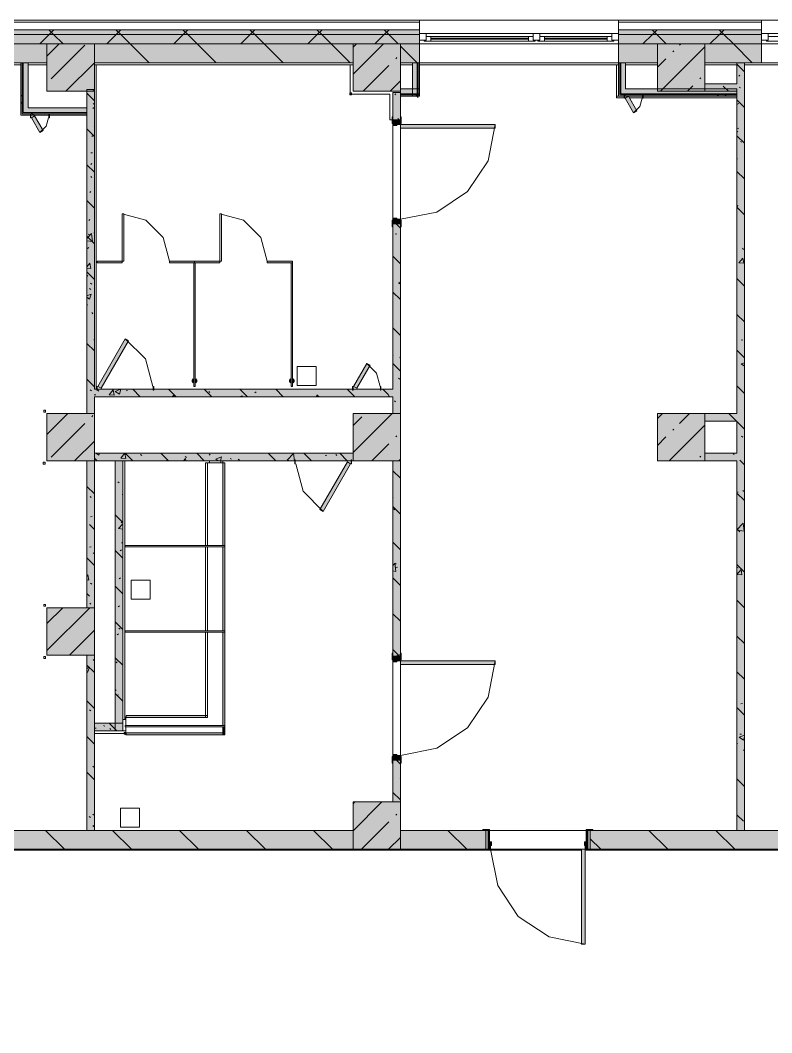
# Model space of a CAD drawing. Header units: millimetres. Extents: x -3817 to 677485, y -22715 to 103890.
# Drawn here: x 10272.6 to 10335, y -19472.7 to -19388.5 of the extents above; entities that cross this region are included whole.
import ezdxf

# ---------------------------------------------------------------- set-up
doc = ezdxf.new("R2010")
doc.units = ezdxf.units.MM
doc.layers.add('PDF _Геометрия', color=7, linetype='Continuous', true_color=0x1d1d1d)
doc.layers.add('PDF _Сплошная заливка', color=7, linetype='Continuous', true_color=0xffffff)

msp = doc.modelspace()

# ---------------------------------------------------------------- hatches: boundary and pattern name
at = {"layer": 'PDF _Сплошная заливка', "transparency": 33554559}
h = msp.add_hatch(color=256, dxfattribs=at)
h.paths.add_polyline_path([(10427.877, -19389.707), (10454.695, -19389.707), (10454.695, -19389.314), (10353.832, -19389.314), (10353.832, -19389.707), (10398.663, -19389.707)], flags=0)
h.paths.add_polyline_path([(10334.148, -19389.707), (10334.148, -19389.314), (10322.259, -19389.314), (10322.259, -19389.707), (10325.629, -19389.707)], flags=0)
h.paths.add_polyline_path([(10245.292, -19389.707), (10256.277, -19389.707), (10256.277, -19389.314), (10242.104, -19389.314), (10242.104, -19389.707)], flags=0)
h.paths.add_polyline_path([(10226.514, -19389.707), (10235.018, -19389.707), (10235.018, -19389.314), (10226.514, -19389.314)], flags=0)
h.paths.add_polyline_path([(10267.202, -19389.707), (10305.724, -19389.707), (10305.724, -19389.314), (10263.363, -19389.314), (10263.363, -19389.707)], flags=0)
h.paths.add_polyline_path([(10171.24, -19389.707), (10171.24, -19389.314), (10161.397, -19389.314), (10161.397, -19389.707), (10164.955, -19389.707)], flags=0)
h.paths.add_polyline_path([(10154.311, -19389.707), (10154.311, -19389.314), (10145.259, -19389.314), (10145.259, -19389.707), (10150.348, -19389.707)], flags=0)
h.paths.add_polyline_path([(10192.499, -19389.707), (10201.79, -19389.707), (10201.79, -19389.314), (10192.499, -19389.314)], flags=0)
h.paths.add_polyline_path([(10095.235, -19389.707), (10105.103, -19389.707), (10105.103, -19389.314), (10095.235, -19389.314)], flags=0)
h.paths.add_polyline_path([(10070.827, -19389.707), (10070.827, -19389.314), (10051.953, -19389.314), (10051.953, -19389.707), (10062.707, -19389.707)], flags=0)
h.paths.add_polyline_path([(10112.19, -19389.707), (10120.85, -19389.707), (10120.85, -19389.314), (10112.19, -19389.314)], flags=0)
h = msp.add_hatch(color=256, dxfattribs=at)
h.paths.add_polyline_path([(10453.907, -19390.495), (10453.907, -19389.707), (10353.832, -19389.707), (10353.832, -19390.495), (10427.877, -19390.495)], flags=0)
h.paths.add_polyline_path([(10267.202, -19390.495), (10305.724, -19390.495), (10305.724, -19389.707), (10263.363, -19389.707), (10263.363, -19390.495)], flags=0)
h.paths.add_polyline_path([(10334.148, -19390.495), (10334.148, -19389.707), (10322.259, -19389.707), (10322.259, -19390.495), (10329.424, -19390.495)], flags=0)
h.paths.add_polyline_path([(10242.104, -19390.495), (10256.277, -19390.495), (10256.277, -19389.707), (10242.104, -19389.707)], flags=0)
h.paths.add_polyline_path([(10235.018, -19390.495), (10235.018, -19389.707), (10226.514, -19389.707), (10226.514, -19390.495), (10232.618, -19390.495)], flags=0)
h.paths.add_polyline_path([(10194.168, -19390.495), (10201.79, -19390.495), (10201.79, -19389.707), (10192.499, -19389.707), (10192.499, -19390.495)], flags=0)
h.paths.add_polyline_path([(10145.259, -19390.495), (10154.311, -19390.495), (10154.311, -19389.707), (10145.259, -19389.707)], flags=0)
h.paths.add_polyline_path([(10120.85, -19390.495), (10120.85, -19389.707), (10112.19, -19389.707), (10112.19, -19390.495), (10117.737, -19390.495)], flags=0)
h.paths.add_polyline_path([(10161.397, -19390.495), (10171.24, -19390.495), (10171.24, -19389.707), (10161.397, -19389.707)], flags=0)
h.paths.add_polyline_path([(10105.103, -19390.495), (10105.103, -19389.707), (10095.235, -19389.707), (10095.235, -19390.495)], flags=0)
h.paths.add_polyline_path([(10070.827, -19390.495), (10070.827, -19389.707), (10052.347, -19389.707), (10052.347, -19390.495), (10062.707, -19390.495)], flags=0)
h = msp.add_hatch(color=256, dxfattribs=at)
h.paths.add_polyline_path([(10322.259, -19392.069), (10325.487, -19392.069), (10325.487, -19390.495), (10322.259, -19390.495), (10322.259, -19390.664)], flags=0)
h.paths.add_polyline_path([(10332.101, -19392.069), (10334.148, -19392.069), (10334.148, -19390.495), (10329.424, -19390.495), (10329.424, -19392.069)], flags=0)
h.paths.add_polyline_path([(10384.146, -19392.069), (10384.146, -19390.495), (10360.131, -19390.495), (10360.131, -19392.069), (10384.056, -19392.069)], flags=0)
h.paths.add_polyline_path([(10353.832, -19392.069), (10356.194, -19392.069), (10356.194, -19390.495), (10353.832, -19390.495), (10353.832, -19390.664)], flags=0)
h.paths.add_polyline_path([(10274.506, -19392.069), (10274.78, -19392.069), (10274.78, -19390.495), (10263.363, -19390.495), (10263.363, -19392.069), (10267.202, -19392.069)], flags=0)
h.paths.add_polyline_path([(10278.717, -19392.069), (10300.212, -19392.069), (10300.212, -19390.495), (10278.717, -19390.495), (10278.717, -19390.664)], flags=0)
h.paths.add_polyline_path([(10235.018, -19392.069), (10235.018, -19390.495), (10226.357, -19390.495), (10226.357, -19392.069), (10228.756, -19392.069)], flags=0)
h.paths.add_polyline_path([(10304.149, -19392.069), (10305.724, -19392.069), (10305.724, -19390.495), (10304.149, -19390.495), (10304.149, -19390.664)], flags=0)
h.paths.add_polyline_path([(10246.828, -19392.069), (10256.277, -19392.069), (10256.277, -19390.495), (10246.828, -19390.495), (10246.828, -19390.664)], flags=0)
h.paths.add_polyline_path([(10120.85, -19392.069), (10120.85, -19390.495), (10117.737, -19390.495), (10117.737, -19392.069)], flags=0)
h.paths.add_polyline_path([(10145.259, -19392.069), (10154.311, -19392.069), (10154.311, -19390.495), (10145.259, -19390.495), (10145.259, -19390.664)], flags=0)
h.paths.add_polyline_path([(10164.955, -19392.069), (10171.24, -19392.069), (10171.24, -19390.495), (10161.397, -19390.495), (10161.397, -19392.069)], flags=0)
h.paths.add_polyline_path([(10192.499, -19392.069), (10201.948, -19392.069), (10201.948, -19390.495), (10192.499, -19390.495), (10192.499, -19390.664)], flags=0)
for points in [[(10303.719, -19394.432), (10304.149, -19394.432), (10304.149, -19390.495), (10300.212, -19390.495), (10300.212, -19394.432)], [(10329.281, -19394.432), (10329.424, -19394.432), (10329.424, -19390.495), (10325.487, -19390.495), (10325.487, -19394.432), (10325.629, -19394.432)], [(10272.62, -19396.302), (10272.718, -19396.203), (10272.718, -19392.069), (10272.62, -19392.069), (10272.62, -19395.809)], [(10322.259, -19394.727), (10322.357, -19394.628), (10322.357, -19392.069), (10322.259, -19392.069), (10322.259, -19394.235)], [(10332.101, -19455.847), (10332.731, -19455.847), (10332.731, -19392.069), (10332.101, -19392.069), (10332.101, -19443.492)], [(10332.101, -19394.825), (10332.101, -19394.727), (10322.357, -19394.727), (10322.259, -19394.825), (10329.281, -19394.825)], [(10332.101, -19394.727), (10332.101, -19394.628), (10322.455, -19394.628), (10322.357, -19394.727), (10329.281, -19394.727)], [(10278.087, -19396.4), (10278.087, -19396.302), (10272.718, -19396.302), (10272.62, -19396.4), (10274.506, -19396.4)], [(10278.087, -19396.302), (10278.087, -19396.203), (10272.816, -19396.203), (10272.718, -19396.302), (10274.506, -19396.302)], [(10281.809, -19419.824), (10303.519, -19419.824), (10303.519, -19419.194), (10278.717, -19419.194), (10278.717, -19419.824), (10278.922, -19419.824)], [(10296.416, -19425.139), (10300.212, -19425.139), (10300.212, -19424.509), (10278.717, -19424.509), (10278.717, -19425.139), (10281.809, -19425.139)], [(10278.087, -19455.847), (10278.717, -19455.847), (10278.717, -19441.28), (10278.087, -19441.28), (10278.087, -19443.492)]]:
    msp.add_hatch(color=256, dxfattribs=at).paths.add_polyline_path(points)
at = {"layer": 'PDF _Сплошная заливка', "true_color": 0xe7e7e7, "transparency": 33554559}
for points in [[(10332.101, -19394.628), (10332.101, -19394.235), (10322.455, -19394.235), (10322.455, -19394.628), (10329.281, -19394.628)], [(10278.087, -19396.203), (10278.087, -19395.809), (10272.816, -19395.809), (10272.816, -19396.203), (10274.506, -19396.203)]]:
    msp.add_hatch(color=254, dxfattribs=at).paths.add_polyline_path(points)
at = {"layer": 'PDF _Сплошная заливка', "transparency": 33554559}
h = msp.add_hatch(color=256, dxfattribs=at)
h.paths.add_polyline_path([(10278.717, -19437.343), (10278.686, -19425.139), (10278.087, -19425.139), (10278.087, -19437.343)], flags=0)
h.paths.add_polyline_path([(10278.087, -19421.202), (10278.717, -19421.202), (10278.717, -19394.294), (10278.087, -19394.294), (10278.087, -19417.078)], flags=0)
h = msp.add_hatch(color=256, dxfattribs=at)
h.paths.add_polyline_path([(10303.894, -19453.485), (10304.149, -19453.485), (10304.149, -19450.02), (10303.519, -19450.02), (10303.519, -19453.485)], flags=0)
h.paths.add_polyline_path([(10304.149, -19441.359), (10304.149, -19425.139), (10303.519, -19425.139), (10303.519, -19441.359)], flags=0)
h.paths.add_polyline_path([(10303.628, -19421.202), (10304.149, -19421.202), (10304.149, -19405.455), (10303.519, -19405.455), (10303.519, -19421.202)], flags=0)
h.paths.add_polyline_path([(10303.519, -19396.794), (10304.149, -19396.794), (10304.149, -19394.53), (10303.519, -19394.53), (10303.519, -19396.557)], flags=0)
at = {"layer": 'PDF _Сплошная заливка', "true_color": 0xfbfbfb, "transparency": 33554559}
msp.add_hatch(color=7, dxfattribs=at).paths.add_polyline_path([(10304.149, -19396.99), (10304.149, -19396.794), (10303.519, -19396.794), (10303.519, -19396.99), (10303.719, -19396.99)])
at = {"layer": 'PDF _Сплошная заливка', "true_color": 0xe2e2e2, "transparency": 33554559}
for points in [[(10311.022, -19397.502), (10312.023, -19397.502), (10312.023, -19397.187), (10304.149, -19397.187), (10304.149, -19397.502)], [(10311.022, -19442.067), (10312.023, -19442.067), (10312.023, -19441.753), (10304.149, -19441.753), (10304.149, -19442.067)]]:
    msp.add_hatch(color=254, dxfattribs=at).paths.add_polyline_path(points)
at = {"layer": 'PDF _Сплошная заливка', "transparency": 33554559}
h = msp.add_hatch(color=256, dxfattribs=at)
h.paths.add_polyline_path([(10354.843, -19457.421), (10384.146, -19457.421), (10384.146, -19455.847), (10352.494, -19455.847), (10352.494, -19457.421), (10352.73, -19457.421)], flags=0)
h.paths.add_polyline_path([(10339.896, -19457.421), (10339.896, -19455.847), (10319.896, -19455.847), (10319.896, -19457.421), (10325.629, -19457.421)], flags=0)
h.paths.add_polyline_path([(10300.212, -19457.421), (10300.212, -19455.847), (10246.828, -19455.847), (10246.828, -19457.421), (10296.416, -19457.421)], flags=0)
h.paths.add_polyline_path([(10304.149, -19457.421), (10311.235, -19457.421), (10311.235, -19455.847), (10304.149, -19455.847), (10304.149, -19457.078)], flags=0)

# ---------------------------------------------------------------- linework, layer by layer
at = {"layer": 'PDF _Геометрия', "color": 7, "lineweight": 9}
for points in [[(10305.724, -19390.495), (10305.724, -19388.526), (10263.363, -19388.526)], [(10263.363, -19390.495), (10274.78, -19390.495), (10278.717, -19390.495), (10300.212, -19390.495), (10304.149, -19390.495), (10305.724, -19390.495), (10305.724, -19388.526), (10322.259, -19388.526), (10322.259, -19390.495), (10325.487, -19390.495), (10329.424, -19390.495), (10329.424, -19392.069), (10332.101, -19392.069), (10332.101, -19393.802), (10329.424, -19393.802), (10329.424, -19394.432), (10332.101, -19394.432), (10332.101, -19421.202), (10329.424, -19421.202), (10329.424, -19421.832), (10332.101, -19421.832), (10332.101, -19424.509), (10329.424, -19424.509), (10329.424, -19425.139), (10332.101, -19425.139), (10332.101, -19455.847), (10332.731, -19455.847)], [(10305.724, -19388.684), (10263.363, -19388.684), (10263.363, -19389.707), (10305.724, -19389.707)], [(10282.654, -19388.526), (10278.717, -19388.526), (10282.654, -19388.526)], [(10453.671, -19496.57), (10453.671, -19437.343), (10455.876, -19437.343), (10455.876, -19435.375), (10455.876, -19434.131), (10455.876, -19388.526), (10455.718, -19388.526), (10453.907, -19388.526), (10353.832, -19388.526), (10353.832, -19390.495), (10353.832, -19392.069), (10334.148, -19392.069), (10334.148, -19390.495), (10334.148, -19388.526), (10322.259, -19388.526), (10322.259, -19390.495), (10305.724, -19390.495), (10305.724, -19392.069), (10322.259, -19392.069), (10322.259, -19390.495)], [(10309.739, -19388.526), (10305.802, -19388.526), (10309.739, -19388.526)], [(10334.148, -19388.684), (10322.259, -19388.684)], [(10334.148, -19388.526), (10329.424, -19388.526), (10334.148, -19388.526)], [(10339.896, -19455.847), (10332.731, -19455.847), (10332.731, -19392.069), (10334.148, -19392.069), (10334.148, -19390.495), (10334.148, -19388.526), (10353.832, -19388.526), (10353.832, -19390.495), (10356.194, -19390.495), (10360.131, -19390.495), (10384.146, -19390.495), (10453.907, -19390.495), (10453.907, -19434.131)], [(10305.724, -19389.314), (10263.363, -19389.314)], [(10274.178, -19390.495), (10274.965, -19389.707), (10275.359, -19389.314)], [(10276.124, -19390.495), (10275.337, -19389.707), (10274.943, -19389.314)], [(10279.745, -19390.495), (10280.533, -19389.707), (10280.926, -19389.314)], [(10283.267, -19392.069), (10281.692, -19390.495), (10280.904, -19389.707), (10280.511, -19389.314)], [(10285.313, -19390.495), (10286.1, -19389.707), (10286.494, -19389.314)], [(10288.834, -19392.069), (10287.259, -19390.495), (10286.472, -19389.707), (10286.078, -19389.314)], [(10290.88, -19390.495), (10291.668, -19389.707), (10292.062, -19389.314)], [(10294.402, -19392.069), (10292.827, -19390.495), (10292.04, -19389.707), (10291.646, -19389.314)], [(10296.448, -19390.495), (10297.235, -19389.707), (10297.629, -19389.314)], [(10299.969, -19392.069), (10298.395, -19390.495), (10297.607, -19389.707), (10297.213, -19389.314)], [(10302.016, -19390.495), (10302.803, -19389.707), (10303.197, -19389.314)], [(10303.962, -19390.495), (10303.175, -19389.707), (10302.781, -19389.314)], [(10322.259, -19389.629), (10305.724, -19389.629)], [(10306.669, -19390.258), (10306.669, -19389.865)], [(10306.669, -19390.022), (10314.779, -19390.022)], [(10314.779, -19390.258), (10314.779, -19389.865)], [(10316.117, -19390.258), (10316.117, -19389.865)], [(10316.117, -19390.022), (10321.314, -19390.022)], [(10321.314, -19390.258), (10321.314, -19389.865)], [(10334.148, -19389.314), (10322.259, -19389.314)], [(10334.148, -19389.707), (10322.259, -19389.707)], [(10324.286, -19390.495), (10325.073, -19389.707), (10325.467, -19389.314)], [(10326.232, -19390.495), (10325.445, -19389.707), (10325.051, -19389.314)], [(10329.853, -19390.495), (10330.641, -19389.707), (10331.035, -19389.314)], [(10333.375, -19392.069), (10331.8, -19390.495), (10331.013, -19389.707), (10330.619, -19389.314)], [(10353.832, -19389.629), (10334.148, -19389.629)], [(10274.78, -19391.508), (10275.793, -19390.495)], [(10275.128, -19393.406), (10277.934, -19390.599)], [(10300.212, -19393.016), (10302.733, -19390.495)], [(10300.212, -19390.771), (10300.488, -19390.495)], [(10305.537, -19392.069), (10304.149, -19390.681)], [(10305.724, -19390.18), (10306.275, -19390.18)], [(10315.33, -19390.258), (10306.117, -19390.258)], [(10314.779, -19390.101), (10306.669, -19390.101)], [(10315.172, -19390.18), (10315.723, -19390.18)], [(10321.865, -19390.258), (10315.566, -19390.258)], [(10321.314, -19390.101), (10316.117, -19390.101)], [(10321.707, -19390.18), (10322.259, -19390.18)], [(10325.736, -19394.432), (10329.424, -19390.744)], [(10327.323, -19390.599), (10327.428, -19390.495)], [(10334.148, -19390.18), (10334.699, -19390.18)], [(10334.148, -19390.495), (10353.832, -19390.495)], [(10346.903, -19390.258), (10334.542, -19390.258)], [(10303.751, -19391.722), (10303.844, -19391.629)], [(10325.487, -19392.436), (10326.201, -19391.722)], [(10326.762, -19391.161), (10326.855, -19391.067)], [(10272.624, -19392.227), (10263.32, -19392.227)], [(10272.718, -19392.069), (10272.718, -19395.809), (10272.718, -19396.203), (10272.718, -19396.302), (10278.087, -19396.302)], [(10272.816, -19392.069), (10272.816, -19395.809), (10272.816, -19396.203), (10278.087, -19396.203)], [(10274.78, -19392.227), (10273.21, -19392.227)], [(10276.347, -19394.432), (10278.717, -19392.061)], [(10300.212, -19392.227), (10300.055, -19392.227), (10299.968, -19392.227), (10278.717, -19392.227)], [(10301.041, -19394.432), (10303.19, -19392.283)], [(10305.133, -19392.227), (10304.149, -19392.227)], [(10305.527, -19394.825), (10305.527, -19392.069)], [(10305.625, -19394.825), (10305.625, -19392.069)], [(10322.266, -19392.227), (10305.724, -19392.227)], [(10322.357, -19392.069), (10322.357, -19394.235), (10322.357, -19394.628), (10322.357, -19394.727), (10332.101, -19394.727)], [(10322.455, -19392.069), (10322.455, -19394.235), (10322.455, -19394.628), (10332.101, -19394.628)], [(10325.487, -19392.227), (10322.849, -19392.227)], [(10332.101, -19392.227), (10329.424, -19392.227)], [(10332.731, -19392.069), (10332.101, -19392.069)], [(10356.194, -19392.227), (10353.832, -19392.227), (10353.675, -19392.227), (10353.667, -19392.227), (10332.888, -19392.227), (10332.731, -19392.227)], [(10329.007, -19393.406), (10329.1, -19393.312)], [(10303.286, -19394.432), (10304.149, -19393.569)], [(10327.981, -19394.432), (10328.446, -19393.967)], [(10272.62, -19394.837), (10272.718, -19394.738), (10272.816, -19394.64)], [(10303.519, -19405.691), (10303.519, -19419.194), (10283.646, -19419.194), (10278.922, -19419.194), (10278.717, -19419.194), (10278.717, -19394.294), (10278.087, -19394.294), (10278.087, -19421.202)], [(10278.592, -19394.432), (10278.717, -19394.306)], [(10304.149, -19396.557), (10304.149, -19394.53), (10303.519, -19394.53), (10303.519, -19396.557)], [(10304.149, -19394.628), (10305.724, -19394.628)], [(10304.149, -19394.727), (10305.724, -19394.727)], [(10305.509, -19394.825), (10305.411, -19394.727), (10305.312, -19394.628)], [(10305.616, -19394.933), (10305.567, -19394.883), (10305.518, -19394.834)], [(10322.235, -19394.849), (10322.186, -19394.799)], [(10322.739, -19394.825), (10322.838, -19394.727), (10322.936, -19394.628)], [(10330.563, -19394.825), (10330.465, -19394.727), (10330.366, -19394.628)], [(10331.091, -19394.825), (10331.189, -19394.727), (10331.287, -19394.628)], [(10272.816, -19395.538), (10272.718, -19395.44), (10272.62, -19395.341)], [(10273.678, -19396.4), (10273.58, -19396.302), (10273.481, -19396.203)], [(10303.519, -19396.794), (10304.149, -19396.794)], [(10303.519, -19405.14), (10303.519, -19397.109)], [(10304.149, -19397.187), (10304.149, -19405.14)], [(10281.031, -19404.616), (10281.031, -19408.553), (10281.157, -19408.553), (10281.157, -19404.616), (10281.031, -19404.616), (10282.999, -19405.144), (10284.44, -19406.585), (10284.968, -19408.553)], [(10289.14, -19404.616), (10289.14, -19408.553), (10289.266, -19408.553), (10289.266, -19404.616), (10289.14, -19404.616), (10291.108, -19405.144), (10292.549, -19406.585), (10293.077, -19408.553)], [(10304.149, -19405.455), (10303.519, -19405.455)], [(10304.149, -19441.123), (10304.149, -19405.691)], [(10286.921, -19418.332), (10286.85, -19418.428), (10286.85, -19418.548), (10286.921, -19418.645)], [(10286.951, -19418.404), (10286.916, -19418.488), (10286.951, -19418.572)], [(10287.118, -19418.572), (10287.153, -19418.488), (10287.118, -19418.404)], [(10287.148, -19418.645), (10287.219, -19418.548), (10287.219, -19418.428), (10287.148, -19418.332)], [(10295.01, -19418.332), (10294.939, -19418.428), (10294.939, -19418.548), (10295.01, -19418.645)], [(10295.04, -19418.404), (10295.005, -19418.488), (10295.04, -19418.572)], [(10295.208, -19418.572), (10295.242, -19418.488), (10295.208, -19418.404)], [(10295.238, -19418.645), (10295.308, -19418.548), (10295.308, -19418.428), (10295.238, -19418.332)], [(10300.212, -19424.509), (10278.717, -19424.509), (10278.717, -19419.824), (10278.922, -19419.824), (10283.646, -19419.824), (10303.519, -19419.824), (10303.519, -19421.202)], [(10274.78, -19422.938), (10276.516, -19421.202)], [(10275.128, -19424.835), (10277.934, -19422.029)], [(10278.495, -19421.468), (10278.588, -19421.375)], [(10300.212, -19424.446), (10303.455, -19421.202)], [(10300.212, -19422.201), (10300.945, -19421.468)], [(10325.487, -19421.621), (10325.905, -19421.202)], [(10327.323, -19422.029), (10328.15, -19421.202)], [(10326.458, -19425.139), (10329.424, -19422.174)], [(10326.762, -19422.59), (10326.855, -19422.497)], [(10277.069, -19425.139), (10278.717, -19423.491)], [(10301.764, -19425.139), (10303.19, -19423.713)], [(10303.751, -19423.152), (10303.844, -19423.058)], [(10325.487, -19423.866), (10326.201, -19423.152)], [(10278.087, -19441.28), (10278.087, -19455.847), (10246.828, -19455.847), (10246.828, -19425.139), (10245.253, -19425.139), (10245.253, -19467.657)], [(10278.087, -19425.139), (10278.087, -19437.343), (10278.717, -19437.343), (10278.717, -19425.139), (10303.519, -19425.139), (10303.519, -19441.123)], [(10288.118, -19425.297), (10287.961, -19425.297), (10288.118, -19425.297)], [(10288.118, -19425.297), (10288.118, -19432.165)], [(10288.283, -19425.297), (10288.283, -19425.139), (10289.228, -19425.139), (10289.228, -19425.297)], [(10289.394, -19425.297), (10289.551, -19425.297), (10289.394, -19425.297)], [(10289.394, -19432.165), (10289.394, -19425.297)], [(10304.009, -19425.139), (10304.149, -19424.999)], [(10329.007, -19424.835), (10329.1, -19424.742)], [(10288.118, -19432.291), (10288.118, -19439.251)], [(10289.394, -19439.251), (10289.394, -19432.291)], [(10274.78, -19440.898), (10278.334, -19437.343)], [(10274.78, -19438.653), (10276.089, -19437.343)], [(10276.643, -19441.28), (10278.717, -19439.206)], [(10288.118, -19439.377), (10288.118, -19446.477), (10287.961, -19446.477), (10287.961, -19439.377), (10287.961, -19446.312), (10281.351, -19446.312), (10288.126, -19446.312), (10288.126, -19446.469), (10281.351, -19446.469), (10281.351, -19446.312), (10281.351, -19446.414)], [(10289.394, -19447.125), (10289.394, -19439.377)], [(10300.212, -19455.847), (10278.717, -19455.847), (10278.717, -19441.202)], [(10303.519, -19441.359), (10304.149, -19441.359)], [(10303.519, -19449.705), (10303.519, -19441.674)], [(10304.149, -19442.067), (10304.149, -19449.705)], [(10281.323, -19447.579), (10281.079, -19447.579), (10281.079, -19446.634), (10281.323, -19446.634)], [(10289.394, -19447.902), (10289.551, -19447.902), (10289.394, -19447.902), (10289.394, -19447.251)], [(10281.323, -19447.745), (10281.323, -19447.902), (10281.323, -19447.745), (10289.551, -19447.745)], [(10289.551, -19447.745), (10289.551, -19447.902), (10289.551, -19447.745)], [(10304.149, -19450.02), (10303.519, -19450.02)], [(10303.519, -19450.256), (10303.519, -19453.485)], [(10311.022, -19455.847), (10304.149, -19455.847), (10304.149, -19450.256)], [(10300.212, -19455.875), (10302.603, -19453.485)], [(10300.212, -19453.63), (10300.358, -19453.485)], [(10320.133, -19457.421), (10343.596, -19457.421), (10339.896, -19457.421), (10339.896, -19453.485), (10343.833, -19453.485), (10343.833, -19455.784)], [(10303.751, -19454.581), (10303.844, -19454.488)], [(10300.911, -19457.421), (10303.19, -19455.143)], [(10276.24, -19457.421), (10274.665, -19455.847)], [(10278.087, -19455.847), (10278.717, -19455.847)], [(10281.808, -19457.421), (10280.233, -19455.847)], [(10287.375, -19457.421), (10285.801, -19455.847)], [(10292.943, -19457.421), (10291.368, -19455.847)], [(10298.51, -19457.421), (10296.936, -19455.847)], [(10303.156, -19457.421), (10304.149, -19456.428)], [(10309.646, -19457.421), (10308.071, -19455.847)], [(10311.235, -19457.421), (10311.235, -19455.847)], [(10311.55, -19455.847), (10319.582, -19455.847)], [(10319.896, -19455.847), (10319.896, -19457.421)], [(10332.101, -19455.847), (10320.133, -19455.847)], [(10326.348, -19457.421), (10324.774, -19455.847)], [(10331.916, -19457.421), (10330.341, -19455.847)], [(10320.781, -19457.421), (10319.896, -19456.537)], [(10245.253, -19472.382), (10245.253, -19473.956), (10246.828, -19473.956), (10246.828, -19457.421), (10310.999, -19457.421)], [(10319.188, -19457.421), (10311.629, -19457.421)]]:
    msp.add_lwpolyline(points, dxfattribs=at)
for points in [[(10288.953, -19388.526), (10285.016, -19388.526)], [(10295.252, -19388.526), (10291.315, -19388.526)], [(10316.038, -19388.526), (10312.101, -19388.526)], [(10322.337, -19388.526), (10318.4, -19388.526)], [(10306.275, -19389.629), (10306.275, -19390.18), (10305.724, -19390.18), (10305.724, -19389.629)], [(10306.117, -19390.258), (10315.33, -19390.258), (10315.33, -19390.18), (10315.172, -19390.18), (10315.172, -19389.865), (10306.275, -19389.865), (10306.275, -19390.18), (10306.117, -19390.18)], [(10315.723, -19389.629), (10315.723, -19390.18), (10315.172, -19390.18), (10315.172, -19389.629)], [(10315.566, -19390.258), (10321.865, -19390.258), (10321.865, -19390.18), (10321.707, -19390.18), (10321.707, -19389.865), (10315.723, -19389.865), (10315.723, -19390.18), (10315.566, -19390.18)], [(10322.259, -19389.629), (10322.259, -19390.18), (10321.707, -19390.18), (10321.707, -19389.629)], [(10334.699, -19389.629), (10334.699, -19390.18), (10334.148, -19390.18), (10334.148, -19389.629)], [(10334.542, -19390.258), (10346.903, -19390.258), (10346.903, -19390.18), (10346.746, -19390.18), (10346.746, -19389.865), (10334.699, -19389.865), (10334.699, -19390.18), (10334.542, -19390.18)], [(10274.78, -19390.495), (10263.363, -19390.495), (10263.363, -19392.069), (10274.78, -19392.069)], [(10278.717, -19394.432), (10278.717, -19392.069), (10278.717, -19390.495), (10274.78, -19390.495), (10274.78, -19392.069), (10274.78, -19394.432)], [(10300.212, -19390.495), (10278.717, -19390.495), (10278.717, -19392.069), (10300.212, -19392.069)], [(10304.149, -19394.432), (10304.149, -19392.069), (10304.149, -19390.495), (10300.212, -19390.495), (10300.212, -19392.069), (10300.212, -19394.432)], [(10304.149, -19392.069), (10305.724, -19392.069), (10305.724, -19390.495), (10304.149, -19390.495)], [(10325.487, -19390.495), (10322.259, -19390.495), (10322.259, -19392.069), (10325.487, -19392.069)], [(10329.424, -19394.432), (10329.424, -19392.069), (10329.424, -19390.495), (10325.487, -19390.495), (10325.487, -19392.069), (10325.487, -19394.432)], [(10334.148, -19390.495), (10329.424, -19390.495)], [(10272.62, -19395.809), (10272.62, -19396.302), (10272.62, -19396.4), (10278.087, -19396.4), (10278.087, -19395.809), (10273.21, -19395.809), (10273.21, -19392.069), (10272.62, -19392.069)], [(10305.133, -19392.069), (10305.133, -19394.825), (10305.724, -19394.825), (10305.724, -19392.069)], [(10322.259, -19394.235), (10322.259, -19394.727), (10322.259, -19394.825), (10332.101, -19394.825), (10332.101, -19394.235), (10322.849, -19394.235), (10322.849, -19392.069), (10322.259, -19392.069)], [(10305.724, -19394.235), (10304.149, -19394.235), (10304.149, -19394.825), (10305.724, -19394.825)], [(10300.09, -19394.711), (10300.09, -19394.558), (10299.933, -19394.558), (10299.933, -19394.711)], [(10281.031, -19408.553), (10278.961, -19408.553), (10278.961, -19408.679), (10281.031, -19408.679)], [(10287.037, -19408.553), (10284.968, -19408.553), (10284.968, -19408.679), (10287.037, -19408.679)], [(10289.14, -19408.553), (10287.037, -19408.553), (10287.037, -19408.679), (10289.14, -19408.679)], [(10295.18, -19408.553), (10293.077, -19408.553), (10293.077, -19408.679), (10295.18, -19408.679)], [(10287.097, -19418.95), (10287.097, -19408.679), (10286.971, -19408.679), (10286.971, -19418.95)], [(10295.187, -19418.95), (10295.187, -19408.679), (10295.061, -19408.679), (10295.061, -19418.95)], [(10286.937, -19418.586), (10286.896, -19418.488), (10286.937, -19418.39), (10286.896, -19418.488)], [(10286.971, -19418.388), (10286.916, -19418.477), (10286.954, -19418.576), (10286.971, -19418.589)], [(10287.097, -19418.589), (10287.153, -19418.499), (10287.115, -19418.401), (10287.097, -19418.388)], [(10287.132, -19418.39), (10287.173, -19418.488), (10287.132, -19418.586), (10287.173, -19418.488)], [(10295.026, -19418.586), (10294.985, -19418.488), (10295.026, -19418.39), (10294.985, -19418.488)], [(10295.061, -19418.388), (10295.005, -19418.477), (10295.044, -19418.576), (10295.061, -19418.589)], [(10295.187, -19418.589), (10295.242, -19418.499), (10295.204, -19418.401), (10295.187, -19418.388)], [(10295.221, -19418.39), (10295.262, -19418.488), (10295.221, -19418.586), (10295.262, -19418.488)], [(10274.508, -19420.931), (10274.508, -19421.084), (10274.666, -19421.084), (10274.666, -19420.931)], [(10278.717, -19421.202), (10274.78, -19421.202), (10274.78, -19425.139), (10278.717, -19425.139)], [(10304.149, -19421.202), (10300.212, -19421.202), (10300.212, -19425.139), (10304.149, -19425.139)], [(10329.424, -19421.202), (10325.487, -19421.202), (10325.487, -19425.139), (10329.424, -19425.139)], [(10274.63, -19425.411), (10274.63, -19425.257), (10274.473, -19425.257), (10274.473, -19425.411)], [(10280.449, -19425.139), (10280.449, -19447.579), (10281.079, -19447.579), (10281.079, -19425.139)], [(10287.961, -19425.297), (10287.961, -19432.165)], [(10289.551, -19425.297), (10289.551, -19447.902)], [(10289.551, -19432.165), (10281.284, -19432.165), (10281.284, -19432.291), (10289.551, -19432.291)], [(10287.961, -19432.291), (10287.961, -19439.251)], [(10274.508, -19437.072), (10274.508, -19437.225), (10274.666, -19437.225), (10274.666, -19437.072)], [(10278.717, -19437.343), (10274.78, -19437.343), (10274.78, -19441.28), (10278.717, -19441.28)], [(10289.551, -19439.251), (10281.284, -19439.251), (10281.284, -19439.377), (10289.551, -19439.377)], [(10274.516, -19441.552), (10274.67, -19441.552), (10274.67, -19441.394), (10274.516, -19441.394)], [(10281.079, -19446.949), (10278.717, -19446.949), (10278.717, -19447.579), (10281.079, -19447.579)], [(10289.551, -19447.125), (10281.284, -19447.125), (10281.284, -19447.251), (10289.551, -19447.251)], [(10281.351, -19447.701), (10281.197, -19447.701), (10281.197, -19447.859), (10281.351, -19447.859)], [(10289.551, -19447.902), (10281.323, -19447.902)], [(10304.149, -19453.485), (10300.212, -19453.485), (10300.212, -19457.421), (10304.149, -19457.421)]]:
    msp.add_lwpolyline(points, close=True, dxfattribs=at)
at = {"layer": 'PDF _Геометрия', "color": 253, "lineweight": 9, "true_color": 0xaaaaaa}
for points in [[(10303.456, -19396.794), (10303.275, -19396.794), (10303.275, -19394.676), (10299.968, -19394.676), (10299.968, -19392.227), (10278.874, -19392.227), (10278.874, -19419.194), (10303.519, -19419.194)], [(10305.724, -19392.235), (10322.093, -19392.235), (10322.093, -19394.983), (10322.093, -19392.235), (10305.724, -19392.235), (10305.724, -19394.825), (10304.149, -19394.825)], [(10358.494, -19394.432), (10353.667, -19394.432), (10353.667, -19392.227), (10332.731, -19392.227), (10332.731, -19455.847)], [(10332.101, -19455.847), (10332.101, -19425.139), (10325.487, -19425.139), (10325.487, -19421.202), (10332.101, -19421.202), (10332.101, -19394.983), (10323.169, -19394.983), (10332.101, -19394.983)], [(10324.227, -19394.991), (10324.037, -19395.699), (10323.518, -19396.218)], [(10246.828, -19455.847), (10278.087, -19455.847), (10278.087, -19441.28), (10274.78, -19441.28), (10274.78, -19437.343), (10278.087, -19437.343), (10278.087, -19425.139), (10274.78, -19425.139), (10274.78, -19421.202), (10278.087, -19421.202), (10278.087, -19396.4), (10272.623, -19396.4), (10272.623, -19396.298)], [(10274.903, -19396.628), (10274.713, -19397.337), (10274.194, -19397.856)], [(10304.149, -19405.061), (10307.162, -19404.462), (10309.717, -19402.755), (10311.423, -19400.201), (10312.023, -19397.187)], [(10303.519, -19408.274), (10303.519, -19405.691)], [(10304.149, -19405.691), (10304.149, -19441.123)], [(10283.567, -19418.95), (10282.955, -19416.667), (10281.284, -19414.995)], [(10302.448, -19418.95), (10302.153, -19417.848), (10301.346, -19417.041)], [(10281.809, -19425.139), (10281.236, -19425.139), (10281.236, -19446.634), (10281.323, -19446.634), (10281.323, -19446.414), (10281.323, -19447.125)], [(10289.228, -19425.297), (10289.449, -19425.297), (10288.063, -19425.297), (10288.283, -19425.297), (10288.283, -19425.139)], [(10303.519, -19425.139), (10289.386, -19425.139), (10289.386, -19425.297)], [(10295.441, -19425.383), (10296.052, -19427.667), (10297.724, -19429.338)], [(10303.519, -19441.123), (10303.519, -19425.883)], [(10304.149, -19449.626), (10307.162, -19449.027), (10309.717, -19447.32), (10311.423, -19444.766), (10312.023, -19441.753)], [(10281.323, -19447.251), (10281.323, -19447.823), (10281.323, -19447.579)], [(10281.323, -19447.8), (10278.717, -19447.8), (10278.717, -19455.847), (10300.212, -19455.847), (10300.212, -19453.485), (10303.519, -19453.485), (10303.519, -19450.256)], [(10304.149, -19450.256), (10304.149, -19455.847), (10310.999, -19455.847)], [(10320.133, -19455.847), (10325.629, -19455.847)], [(10246.828, -19457.478), (10310.999, -19457.478), (10246.828, -19457.478), (10246.828, -19473.971), (10246.828, -19473.169)], [(10311.629, -19457.421), (10312.228, -19460.435), (10313.935, -19462.989), (10316.49, -19464.696), (10319.503, -19465.295)]]:
    msp.add_lwpolyline(points, dxfattribs=at)
at = {"layer": 'PDF _Геометрия', "color": 8, "lineweight": 9, "true_color": 0x787878}
for points in [[(10332.731, -19392.809), (10332.101, -19392.179)], [(10332.242, -19393.181), (10332.347, -19393.101)], [(10331.385, -19394.432), (10330.965, -19394.011)], [(10332.29, -19394.083), (10332.401, -19394.154)], [(10278.717, -19395.219), (10278.087, -19394.589)], [(10303.667, -19394.724), (10303.772, -19394.643)], [(10278.586, -19395.85), (10278.691, -19395.769)], [(10278.614, -19395.45), (10278.717, -19395.515)], [(10332.731, -19395.777), (10332.101, -19395.147)], [(10332.157, -19395.511), (10332.261, -19395.431)], [(10304.05, -19396.794), (10303.94, -19396.684)], [(10278.717, -19398.19), (10278.087, -19397.56)], [(10278.709, -19397.334), (10278.717, -19397.342)], [(10332.115, -19397.524), (10332.246, -19397.506)], [(10278.501, -19398.18), (10278.606, -19398.1)], [(10332.101, -19397.819), (10332.176, -19397.761)], [(10332.731, -19398.749), (10332.101, -19398.119)], [(10332.403, -19398.6), (10332.514, -19398.671)], [(10278.433, -19399.554), (10278.564, -19399.537)], [(10332.101, -19400.044), (10332.157, -19400.037)], [(10278.717, -19401.158), (10278.087, -19400.528)], [(10278.416, -19400.51), (10278.521, -19400.43)], [(10278.42, -19401.511), (10278.517, -19401.6)], [(10332.731, -19401.716), (10332.101, -19401.087)], [(10278.717, -19404.13), (10278.087, -19403.5)], [(10278.331, -19402.84), (10278.436, -19402.76)], [(10332.101, -19403.957), (10332.165, -19403.932)], [(10332.101, -19404.126), (10332.166, -19403.933)], [(10332.731, -19404.688), (10332.101, -19404.058)], [(10278.246, -19405.17), (10278.351, -19405.09)], [(10304.149, -19405.804), (10303.8, -19405.455)], [(10278.087, -19406.662), (10278.477, -19406.255)], [(10278.717, -19407.097), (10278.087, -19406.468)], [(10278.087, -19406.847), (10278.555, -19406.92)], [(10278.202, -19406.3), (10278.314, -19406.371)], [(10278.555, -19406.92), (10278.478, -19406.255)], [(10278.688, -19406.198), (10278.717, -19406.224)], [(10303.712, -19406.3), (10303.843, -19406.282)], [(10278.161, -19407.501), (10278.266, -19407.42)], [(10332.648, -19407.573), (10332.549, -19407.474)], [(10304.149, -19408.772), (10303.519, -19408.142)], [(10332.681, -19408.724), (10332.263, -19408.687), (10332.6, -19408.285)], [(10332.682, -19408.724), (10332.601, -19408.285)], [(10278.087, -19409.025), (10278.345, -19408.718)], [(10278.087, -19409.127), (10278.426, -19409.157)], [(10278.426, -19409.157), (10278.345, -19408.719)], [(10278.717, -19410.069), (10278.087, -19409.439)], [(10278.087, -19409.822), (10278.18, -19409.75)], [(10332.731, -19410.628), (10332.101, -19409.998)], [(10278.315, -19410.817), (10278.426, -19410.888)], [(10278.399, -19410.375), (10278.497, -19410.464)], [(10304.149, -19410.452), (10303.972, -19410.333), (10304.149, -19410.265)], [(10278.087, -19411.425), (10278.461, -19411.281)], [(10278.087, -19411.547), (10278.319, -19411.704)], [(10278.32, -19411.704), (10278.461, -19411.281)], [(10304.149, -19411.743), (10303.519, -19411.113)], [(10303.529, -19411.354), (10303.519, -19411.301)], [(10303.519, -19411.352), (10303.529, -19411.353)], [(10278.087, -19412.087), (10278.095, -19412.081)], [(10278.087, -19412.192), (10278.181, -19412.179)], [(10278.598, -19412.918), (10278.499, -19412.819)], [(10332.731, -19413.595), (10332.101, -19412.965)], [(10304.149, -19414.711), (10303.519, -19414.081)], [(10278.668, -19415.062), (10278.717, -19415.107)], [(10332.452, -19415.108), (10332.583, -19415.091)], [(10278.717, -19416.009), (10278.087, -19415.379)], [(10332.731, -19416.567), (10332.101, -19415.937)], [(10303.519, -19416.399), (10303.549, -19416.395)], [(10304.149, -19416.588), (10304.082, -19416.582), (10304.149, -19416.502)], [(10332.731, -19417.282), (10332.447, -19417.09), (10332.731, -19416.981)], [(10304.149, -19417.683), (10303.519, -19417.053)], [(10278.717, -19418.976), (10278.087, -19418.347)], [(10303.976, -19418.275), (10304.088, -19418.346)], [(10278.379, -19419.238), (10278.476, -19419.328)], [(10279.093, -19419.353), (10278.935, -19419.194)], [(10280.368, -19419.687), (10279.95, -19419.651), (10280.287, -19419.249)], [(10280.368, -19419.688), (10280.287, -19419.249)], [(10280.794, -19419.598), (10280.446, -19419.363), (10280.886, -19419.194)], [(10280.795, -19419.598), (10280.93, -19419.194)], [(10281.349, -19419.317), (10281.48, -19419.3)], [(10282.533, -19419.824), (10281.903, -19419.194)], [(10285.504, -19419.824), (10284.874, -19419.194)], [(10288.472, -19419.824), (10287.842, -19419.194)], [(10288.22, -19419.374), (10288.318, -19419.463)], [(10291.444, -19419.824), (10290.814, -19419.194)], [(10292.051, -19419.491), (10292.156, -19419.411)], [(10294.412, -19419.824), (10293.782, -19419.194)], [(10300.351, -19419.824), (10299.721, -19419.194)], [(10303.148, -19419.65), (10302.693, -19419.194)], [(10332.731, -19419.535), (10332.101, -19418.905)], [(10278.698, -19419.666), (10278.717, -19419.664), (10278.829, -19419.649)], [(10285.193, -19419.824), (10285.308, -19419.688)], [(10285.333, -19419.824), (10285.308, -19419.688)], [(10290.765, -19419.824), (10290.996, -19419.736)], [(10290.966, -19419.824), (10290.996, -19419.736)], [(10297.156, -19419.755), (10297.287, -19419.737)], [(10297.383, -19419.824), (10297.209, -19419.65)], [(10303.14, -19419.721), (10303.237, -19419.811)], [(10303.742, -19420.244), (10303.643, -19420.145)], [(10332.056, -19421.832), (10331.426, -19421.202)], [(10332.731, -19422.506), (10332.101, -19421.877)], [(10332.477, -19423.096), (10332.588, -19423.167)], [(10278.847, -19424.509), (10279.091, -19424.674)], [(10278.874, -19424.509), (10278.912, -19424.534)], [(10279.091, -19424.674), (10279.147, -19424.509)], [(10281.339, -19424.952), (10280.921, -19424.916), (10281.258, -19424.514)], [(10281.339, -19424.953), (10281.258, -19424.514)], [(10281.908, -19425.139), (10281.278, -19424.509)], [(10284.88, -19425.139), (10284.25, -19424.509)], [(10287.847, -19425.139), (10287.218, -19424.509)], [(10293.787, -19425.139), (10293.157, -19424.509)], [(10295.015, -19425.139), (10294.729, -19425.095), (10295.274, -19424.527)], [(10295.346, -19425.139), (10295.274, -19424.527)], [(10296.759, -19425.139), (10296.129, -19424.509)], [(10299.726, -19425.139), (10299.097, -19424.509)], [(10331.856, -19424.599), (10331.766, -19424.509)], [(10278.94, -19425.139), (10278.717, -19424.916)], [(10282.538, -19424.621), (10282.649, -19424.692)], [(10284.709, -19425.124), (10284.814, -19425.044)], [(10286.123, -19425.139), (10286.279, -19424.953)], [(10286.274, -19424.779), (10286.386, -19424.849)], [(10286.313, -19425.139), (10286.279, -19424.953)], [(10288.245, -19424.676), (10288.35, -19424.596)], [(10289.009, -19425.139), (10288.803, -19425), (10289.293, -19424.811)], [(10289.183, -19425.139), (10289.293, -19424.812)], [(10290.011, -19424.936), (10290.122, -19425.007)], [(10290.774, -19425.094), (10290.675, -19424.995)], [(10293.747, -19425.094), (10293.818, -19425.139)], [(10297.894, -19424.694), (10298.025, -19424.677)], [(10298.769, -19424.599), (10298.866, -19424.688)], [(10332.731, -19425.474), (10332.351, -19425.094)], [(10304.149, -19426.59), (10303.519, -19425.96)], [(10280.776, -19426.975), (10280.677, -19426.876)], [(10278.717, -19427.887), (10278.087, -19427.258)], [(10281.03, -19427.947), (10281.079, -19427.91)], [(10332.101, -19427.746), (10332.2, -19427.733)], [(10332.731, -19428.446), (10332.101, -19427.816)], [(10332.59, -19427.613), (10332.701, -19427.684)], [(10278.358, -19428.102), (10278.455, -19428.191)], [(10303.519, -19428.195), (10303.531, -19428.19)], [(10303.519, -19428.225), (10303.531, -19428.191)], [(10304.149, -19429.562), (10303.519, -19428.932)], [(10303.565, -19429.126), (10303.676, -19429.197)], [(10278.717, -19430.855), (10278.301, -19430.44)], [(10278.404, -19429.778), (10278.535, -19429.761)], [(10281.079, -19430.25), (10280.449, -19429.62)], [(10281.079, -19430.811), (10280.716, -19430.755), (10281.079, -19430.377)], [(10280.945, -19430.278), (10281.05, -19430.197)], [(10332.101, -19430.867), (10332.626, -19430.32)], [(10332.704, -19430.985), (10332.627, -19430.32)], [(10332.351, -19431.034), (10332.101, -19430.784)], [(10332.101, -19430.891), (10332.704, -19430.984)], [(10280.966, -19431.959), (10281.079, -19431.945)], [(10304.149, -19432.53), (10303.519, -19431.9)], [(10278.315, -19432.308), (10278.446, -19432.291)], [(10278.626, -19432.789), (10278.717, -19432.872)], [(10281.079, -19433.218), (10280.449, -19432.588)], [(10280.86, -19432.608), (10280.965, -19432.527)], [(10278.717, -19433.827), (10278.087, -19433.197)], [(10303.519, -19433.822), (10303.673, -19433.662)], [(10303.75, -19434.328), (10303.673, -19433.663)], [(10303.678, -19433.643), (10303.789, -19433.714)], [(10332.731, -19434.385), (10332.101, -19433.756)], [(10278.087, -19434.716), (10278.18, -19434.605)], [(10278.261, -19435.044), (10278.18, -19434.605)], [(10303.519, -19434.291), (10303.75, -19434.327)], [(10303.756, -19433.996), (10303.887, -19433.979)], [(10332.101, -19433.97), (10332.206, -19434.037)], [(10332.101, -19434.571), (10332.436, -19434.171)], [(10332.101, -19434.574), (10332.517, -19434.61)], [(10332.517, -19434.611), (10332.436, -19434.172)], [(10278.087, -19435.028), (10278.261, -19435.044)], [(10278.389, -19435.314), (10278.501, -19435.384)], [(10280.775, -19434.938), (10280.88, -19434.858)], [(10304.149, -19435.501), (10303.519, -19434.871)], [(10332.718, -19435.22), (10332.731, -19435.218)], [(10278.301, -19436.379), (10278.087, -19436.165)], [(10281.079, -19436.189), (10280.449, -19435.559)], [(10278.337, -19436.966), (10278.435, -19437.055)], [(10332.731, -19437.353), (10332.101, -19436.723)], [(10280.69, -19437.268), (10280.795, -19437.188)], [(10304.149, -19438.469), (10303.519, -19437.839)], [(10281.079, -19439.157), (10280.449, -19438.527)], [(10280.605, -19439.598), (10280.71, -19439.518)], [(10280.763, -19439.048), (10280.874, -19439.119)], [(10332.731, -19440.325), (10332.101, -19439.695)], [(10304.067, -19441.359), (10303.519, -19440.811)], [(10303.828, -19441.359), (10303.812, -19441.348), (10304.149, -19441.219)], [(10278.717, -19442.734), (10278.087, -19442.104)], [(10278.606, -19441.653), (10278.703, -19441.742)], [(10281.079, -19442.129), (10280.449, -19441.499)], [(10280.52, -19441.928), (10280.624, -19441.848)], [(10278.087, -19442.379), (10278.302, -19442.297)], [(10278.087, -19442.412), (10278.152, -19442.403)], [(10278.087, -19442.67), (10278.16, -19442.72)], [(10278.16, -19442.72), (10278.302, -19442.297)], [(10332.731, -19443.293), (10332.101, -19442.663)], [(10280.449, -19444.247), (10280.539, -19444.178)], [(10281.079, -19445.097), (10280.479, -19444.497)], [(10280.583, -19444.602), (10280.714, -19444.584)], [(10278.717, -19445.706), (10278.087, -19445.076)], [(10332.424, -19445.332), (10332.555, -19445.315)], [(10278.087, -19446.234), (10278.118, -19446.254)], [(10278.317, -19445.83), (10278.414, -19445.919)], [(10332.731, -19446.264), (10332.101, -19445.635)], [(10279.483, -19447.123), (10279.594, -19447.194)], [(10279.96, -19446.949), (10280.59, -19447.579), (10280.449, -19447.438)], [(10280.449, -19446.512), (10280.454, -19446.508)], [(10278.717, -19448.674), (10278.087, -19448.044)], [(10278.742, -19447.362), (10278.873, -19447.345)], [(10279.994, -19447.367), (10280.091, -19447.456)], [(10332.636, -19448.341), (10332.288, -19448.106), (10332.731, -19447.936)], [(10332.335, -19447.862), (10332.466, -19447.845)], [(10332.636, -19448.341), (10332.731, -19448.06)], [(10332.153, -19448.654), (10332.101, -19448.602)], [(10332.731, -19449.232), (10332.648, -19449.149)], [(10278.585, -19450.517), (10278.683, -19450.606)], [(10304.149, -19450.348), (10303.821, -19450.02)], [(10278.717, -19451.645), (10278.087, -19451.016)], [(10304.11, -19451.578), (10304.149, -19451.573)], [(10332.731, -19452.204), (10332.101, -19451.574)], [(10332.664, -19452.109), (10332.731, -19452.152)], [(10304.149, -19453.32), (10303.519, -19452.69)], [(10278.103, -19454), (10278.087, -19453.983)], [(10278.296, -19454.693), (10278.393, -19454.782)], [(10278.717, -19454.613), (10278.598, -19454.495)], [(10332.648, -19455.089), (10332.101, -19454.542)], [(10278.717, -19455.545), (10278.584, -19455.455), (10278.717, -19455.404)]]:
    msp.add_lwpolyline(points, dxfattribs=at)
at = {"layer": 'PDF _Геометрия', "color": 253, "lineweight": 9, "true_color": 0xaaaaaa}
for points in [[(10322.093, -19394.983), (10322.823, -19394.983)], [(10322.77, -19394.676), (10322.731, -19394.676), (10322.731, -19394.991), (10322.77, -19394.991)], [(10323.518, -19396.218), (10323.791, -19396.06), (10323.083, -19394.833), (10322.81, -19394.991)], [(10324.266, -19394.676), (10324.266, -19394.991), (10324.306, -19394.991), (10324.306, -19394.676)], [(10273.446, -19396.313), (10273.407, -19396.313), (10273.407, -19396.628), (10273.446, -19396.628)], [(10274.194, -19397.856), (10274.467, -19397.698), (10273.758, -19396.471), (10273.486, -19396.628)], [(10274.942, -19396.313), (10274.942, -19396.628), (10274.982, -19396.628), (10274.982, -19396.313)], [(10303.456, -19397.109), (10303.519, -19397.109), (10303.519, -19396.557), (10303.456, -19396.557)], [(10303.519, -19396.99), (10304.149, -19396.99), (10304.149, -19396.794), (10303.519, -19396.794)], [(10304.149, -19397.109), (10304.212, -19397.109), (10304.212, -19396.557), (10304.149, -19396.557)], [(10304.149, -19397.187), (10304.149, -19396.99), (10303.519, -19396.99), (10303.519, -19397.266), (10303.834, -19397.266), (10303.834, -19397.187)], [(10303.519, -19397.109), (10303.527, -19397.109), (10303.527, -19396.99), (10303.519, -19396.99)], [(10304.141, -19397.109), (10304.149, -19397.109), (10304.149, -19396.99), (10304.141, -19396.99)], [(10312.023, -19397.187), (10304.149, -19397.187), (10304.149, -19397.502), (10312.023, -19397.502)], [(10304.149, -19397.187), (10304.149, -19405.14)], [(10303.456, -19405.14), (10303.456, -19405.691), (10303.519, -19405.691), (10303.519, -19405.14)], [(10304.149, -19405.061), (10303.834, -19405.061), (10303.834, -19404.982), (10303.519, -19404.982), (10303.519, -19405.258), (10304.149, -19405.258)], [(10303.519, -19405.14), (10303.519, -19405.258), (10303.527, -19405.258), (10303.527, -19405.14)], [(10304.141, -19405.14), (10304.141, -19405.258), (10304.149, -19405.258), (10304.149, -19405.14)], [(10304.149, -19405.14), (10304.149, -19405.691), (10304.212, -19405.691), (10304.212, -19405.14)], [(10303.519, -19405.258), (10303.519, -19405.455), (10304.149, -19405.455), (10304.149, -19405.258)], [(10281.284, -19414.995), (10279, -19418.95), (10279.273, -19419.108), (10281.556, -19415.153)], [(10297.141, -19417.306), (10297.141, -19418.88), (10295.567, -19418.88), (10295.567, -19417.306)], [(10301.346, -19417.041), (10300.244, -19418.95), (10300.516, -19419.108), (10301.619, -19417.199)], [(10278.961, -19419.265), (10278.961, -19418.95), (10278.922, -19418.95), (10278.922, -19419.265)], [(10283.606, -19419.265), (10283.646, -19419.265), (10283.646, -19418.95), (10283.606, -19418.95)], [(10300.204, -19419.265), (10300.204, -19418.95), (10300.165, -19418.95), (10300.165, -19419.265)], [(10302.488, -19419.265), (10302.527, -19419.265), (10302.527, -19418.95), (10302.488, -19418.95)], [(10295.401, -19425.068), (10295.362, -19425.068), (10295.362, -19425.383), (10295.401, -19425.383)], [(10297.724, -19429.338), (10300.007, -19425.383), (10299.735, -19425.226), (10297.451, -19429.181)], [(10300.047, -19425.068), (10300.047, -19425.383), (10300.086, -19425.383), (10300.086, -19425.068)], [(10281.774, -19435.059), (10283.349, -19435.059), (10283.349, -19436.633), (10281.774, -19436.633)], [(10303.456, -19441.674), (10303.519, -19441.674), (10303.519, -19441.123), (10303.456, -19441.123)], [(10303.519, -19441.556), (10304.149, -19441.556), (10304.149, -19441.359), (10303.519, -19441.359)], [(10304.149, -19441.674), (10304.212, -19441.674), (10304.212, -19441.123), (10304.149, -19441.123)], [(10304.149, -19441.753), (10304.149, -19441.556), (10303.519, -19441.556), (10303.519, -19441.831), (10303.834, -19441.831), (10303.834, -19441.753)], [(10303.519, -19441.674), (10303.527, -19441.674), (10303.527, -19441.556), (10303.519, -19441.556)], [(10304.141, -19441.674), (10304.149, -19441.674), (10304.149, -19441.556), (10304.141, -19441.556)], [(10312.023, -19441.753), (10304.149, -19441.753), (10304.149, -19442.067), (10312.023, -19442.067)], [(10304.149, -19449.705), (10304.149, -19442.067)], [(10303.456, -19449.705), (10303.456, -19450.256), (10303.519, -19450.256), (10303.519, -19449.705)], [(10304.149, -19449.626), (10303.834, -19449.626), (10303.834, -19449.548), (10303.519, -19449.548), (10303.519, -19449.823), (10304.149, -19449.823)], [(10303.519, -19449.705), (10303.519, -19449.823), (10303.527, -19449.823), (10303.527, -19449.705)], [(10304.141, -19449.705), (10304.141, -19449.823), (10304.149, -19449.823), (10304.149, -19449.705)], [(10304.149, -19449.705), (10304.149, -19450.256), (10304.212, -19450.256), (10304.212, -19449.705)], [(10303.519, -19449.823), (10303.519, -19450.02), (10304.149, -19450.02), (10304.149, -19449.823)], [(10282.457, -19454.004), (10282.457, -19455.579), (10280.882, -19455.579), (10280.882, -19454.004)], [(10311.55, -19455.784), (10310.999, -19455.784), (10310.999, -19455.847), (10311.55, -19455.847)], [(10311.432, -19455.847), (10311.235, -19455.847), (10311.235, -19457.421), (10311.432, -19457.421)], [(10311.55, -19455.847), (10311.432, -19455.847), (10311.432, -19456.792), (10311.55, -19456.792)], [(10319.582, -19455.784), (10319.582, -19455.847), (10320.133, -19455.847), (10320.133, -19455.784)], [(10319.582, -19455.847), (10319.582, -19456.792), (10319.7, -19456.792), (10319.7, -19455.847)], [(10319.7, -19455.847), (10319.7, -19457.421), (10319.896, -19457.421), (10319.896, -19455.847)], [(10311.629, -19457.421), (10311.629, -19457.106), (10311.708, -19457.106), (10311.708, -19456.792), (10311.432, -19456.792), (10311.432, -19457.421)], [(10319.503, -19457.421), (10319.7, -19457.421), (10319.7, -19456.792), (10319.424, -19456.792), (10319.424, -19457.106), (10319.503, -19457.106)], [(10311.55, -19457.421), (10310.999, -19457.421), (10310.999, -19457.484), (10311.55, -19457.484)], [(10311.55, -19457.414), (10311.432, -19457.414), (10311.432, -19457.421), (10311.55, -19457.421)], [(10319.188, -19457.478), (10311.55, -19457.478)], [(10319.503, -19465.295), (10319.503, -19457.421), (10319.188, -19457.421), (10319.188, -19465.295)], [(10319.582, -19457.414), (10319.582, -19457.421), (10319.7, -19457.421), (10319.7, -19457.414)], [(10319.582, -19457.421), (10319.582, -19457.484), (10320.133, -19457.484), (10320.133, -19457.421)], [(10320.133, -19457.478), (10343.596, -19457.478)]]:
    msp.add_lwpolyline(points, close=True, dxfattribs=at)
at = {"layer": 'PDF _Сплошная заливка', "lineweight": 60, "transparency": 33554559}
for points in [[(10278.717, -19394.432), (10278.717, -19390.495), (10274.78, -19394.432), (10274.78, -19390.495)], [(10272.816, -19396.203), (10272.816, -19392.069), (10272.718, -19396.203), (10272.718, -19392.069)], [(10305.625, -19394.825), (10305.625, -19392.069), (10305.527, -19394.825), (10305.527, -19392.069)], [(10305.724, -19394.825), (10305.724, -19392.069), (10305.625, -19394.825), (10305.625, -19392.069)], [(10322.455, -19394.628), (10322.455, -19392.069), (10322.357, -19394.628), (10322.357, -19392.069)], [(10332.101, -19394.432), (10332.101, -19393.802), (10329.424, -19394.432), (10329.424, -19393.802)], [(10305.724, -19394.727), (10305.724, -19394.628), (10304.149, -19394.727), (10304.149, -19394.628)], [(10305.724, -19394.825), (10305.724, -19394.727), (10304.149, -19394.825), (10304.149, -19394.727)], [(10278.717, -19425.139), (10278.717, -19421.202), (10274.78, -19425.139), (10274.78, -19421.202)], [(10304.149, -19425.139), (10304.149, -19421.202), (10300.212, -19425.139), (10300.212, -19421.202)], [(10325.487, -19425.139), (10329.424, -19425.139), (10325.487, -19421.202), (10329.424, -19421.202)], [(10332.101, -19421.832), (10332.101, -19421.202), (10329.424, -19421.832), (10329.424, -19421.202)], [(10332.101, -19425.139), (10332.101, -19424.509), (10329.424, -19425.139), (10329.424, -19424.509)], [(10281.079, -19447.579), (10281.079, -19425.139), (10280.449, -19447.579), (10280.449, -19425.139)], [(10278.717, -19441.28), (10278.717, -19437.343), (10274.78, -19441.28), (10274.78, -19437.343)], [(10281.079, -19447.579), (10281.079, -19446.949), (10278.717, -19447.579), (10278.717, -19446.949)], [(10304.149, -19457.421), (10304.149, -19453.485), (10300.212, -19457.421), (10300.212, -19453.485)]]:
    msp.add_solid(points, dxfattribs=at)
at = {"layer": 'PDF _Сплошная заливка', "color": 254, "lineweight": 60, "true_color": 0xe7e7e7, "transparency": 33554559}
for points in [[(10273.21, -19395.809), (10273.21, -19392.069), (10272.816, -19395.809), (10272.816, -19392.069)], [(10305.527, -19394.825), (10305.527, -19392.069), (10305.133, -19394.825), (10305.133, -19392.069)], [(10322.849, -19394.235), (10322.849, -19392.069), (10322.455, -19394.235), (10322.455, -19392.069)], [(10305.724, -19394.628), (10305.724, -19394.235), (10304.149, -19394.628), (10304.149, -19394.235)]]:
    msp.add_solid(points, dxfattribs=at)
at = {"layer": 'PDF _Сплошная заливка', "color": 254, "lineweight": 60, "true_color": 0xe2e2e2, "transparency": 33554559}
for points in [[(10323.518, -19396.218), (10323.791, -19396.06), (10322.81, -19394.991), (10323.083, -19394.833)], [(10274.194, -19397.856), (10274.467, -19397.698), (10273.486, -19396.628), (10273.758, -19396.471)], [(10304.149, -19397.109), (10304.212, -19397.109), (10304.149, -19396.557)], [(10303.519, -19397.266), (10304.149, -19397.187), (10303.519, -19396.99), (10304.149, -19396.99)], [(10303.456, -19405.691), (10303.519, -19405.691), (10303.456, -19405.14)], [(10304.149, -19405.258), (10304.149, -19405.061), (10303.519, -19405.258), (10303.519, -19404.982)], [(10279.273, -19419.108), (10281.556, -19415.153), (10279, -19418.95), (10281.284, -19414.995)], [(10300.516, -19419.108), (10301.619, -19417.199), (10300.244, -19418.95), (10301.346, -19417.041)], [(10297.724, -19429.338), (10300.007, -19425.383), (10297.451, -19429.181), (10299.735, -19425.226)], [(10304.149, -19441.674), (10304.212, -19441.674), (10304.149, -19441.123)], [(10303.519, -19441.831), (10304.149, -19441.753), (10303.519, -19441.556), (10304.149, -19441.556)], [(10303.456, -19450.256), (10303.519, -19450.256), (10303.456, -19449.705)], [(10304.149, -19449.823), (10304.149, -19449.626), (10303.519, -19449.823), (10303.519, -19449.548)], [(10311.432, -19456.792), (10311.55, -19456.792), (10311.432, -19455.847), (10311.55, -19455.847)], [(10320.133, -19455.847), (10320.133, -19455.784), (10319.582, -19455.847)], [(10319.582, -19456.792), (10319.7, -19456.792), (10319.582, -19455.847), (10319.7, -19455.847)], [(10311.629, -19457.421), (10311.708, -19456.792), (10311.432, -19457.421), (10311.432, -19456.792)], [(10319.7, -19457.421), (10319.7, -19456.792), (10319.503, -19457.421), (10319.424, -19456.792)], [(10319.503, -19465.295), (10319.503, -19457.421), (10319.188, -19465.295), (10319.188, -19457.421)], [(10320.133, -19457.484), (10320.133, -19457.421), (10319.582, -19457.484)]]:
    msp.add_solid(points, dxfattribs=at)
at = {"layer": 'PDF _Сплошная заливка', "color": 7, "lineweight": 60, "true_color": 0xfbfbfb, "transparency": 33554559}
for points in [[(10304.149, -19405.455), (10304.149, -19405.258), (10303.519, -19405.455), (10303.519, -19405.258)], [(10304.149, -19441.556), (10304.149, -19441.359), (10303.519, -19441.556), (10303.519, -19441.359)], [(10304.149, -19450.02), (10304.149, -19449.823), (10303.519, -19450.02), (10303.519, -19449.823)], [(10311.235, -19457.421), (10311.432, -19457.421), (10311.235, -19455.847), (10311.432, -19455.847)], [(10319.7, -19457.421), (10319.896, -19457.421), (10319.7, -19455.847), (10319.896, -19455.847)]]:
    msp.add_solid(points, dxfattribs=at)
at = {"layer": 'PDF _Сплошная заливка', "color": 254, "lineweight": 60, "true_color": 0xe2ddcd, "transparency": 33554559}
for points in [[(10281.031, -19408.679), (10281.031, -19408.553), (10278.961, -19408.679), (10278.961, -19408.553)], [(10287.037, -19408.679), (10287.037, -19408.553), (10284.968, -19408.679), (10284.968, -19408.553)], [(10289.14, -19408.679), (10289.14, -19408.553), (10287.037, -19408.679), (10287.037, -19408.553)], [(10295.18, -19408.679), (10295.18, -19408.553), (10293.077, -19408.679), (10293.077, -19408.553)], [(10286.971, -19418.95), (10287.097, -19418.95), (10286.971, -19408.679), (10287.097, -19408.679)], [(10295.061, -19418.95), (10295.187, -19418.95), (10295.061, -19408.679), (10295.187, -19408.679)]]:
    msp.add_solid(points, dxfattribs=at)
at = {"layer": 'PDF _Сплошная заливка', "color": 1, "lineweight": 60, "transparency": 33554559}
for points in [[(10289.551, -19432.165), (10289.551, -19425.297), (10289.394, -19432.165), (10289.394, -19425.297)], [(10289.394, -19439.251), (10289.551, -19439.251), (10289.394, -19432.291), (10289.551, -19432.291)], [(10289.551, -19447.125), (10289.551, -19439.377), (10289.394, -19447.125), (10289.394, -19439.377)], [(10281.351, -19446.469), (10288.126, -19446.469), (10281.351, -19446.312), (10288.126, -19446.312)], [(10289.394, -19447.902), (10289.551, -19447.902), (10289.394, -19447.251), (10289.551, -19447.251)], [(10281.323, -19447.902), (10289.551, -19447.902), (10281.323, -19447.745), (10289.551, -19447.745)]]:
    msp.add_solid(points, dxfattribs=at)

doc.saveas('drawing.dxf')
